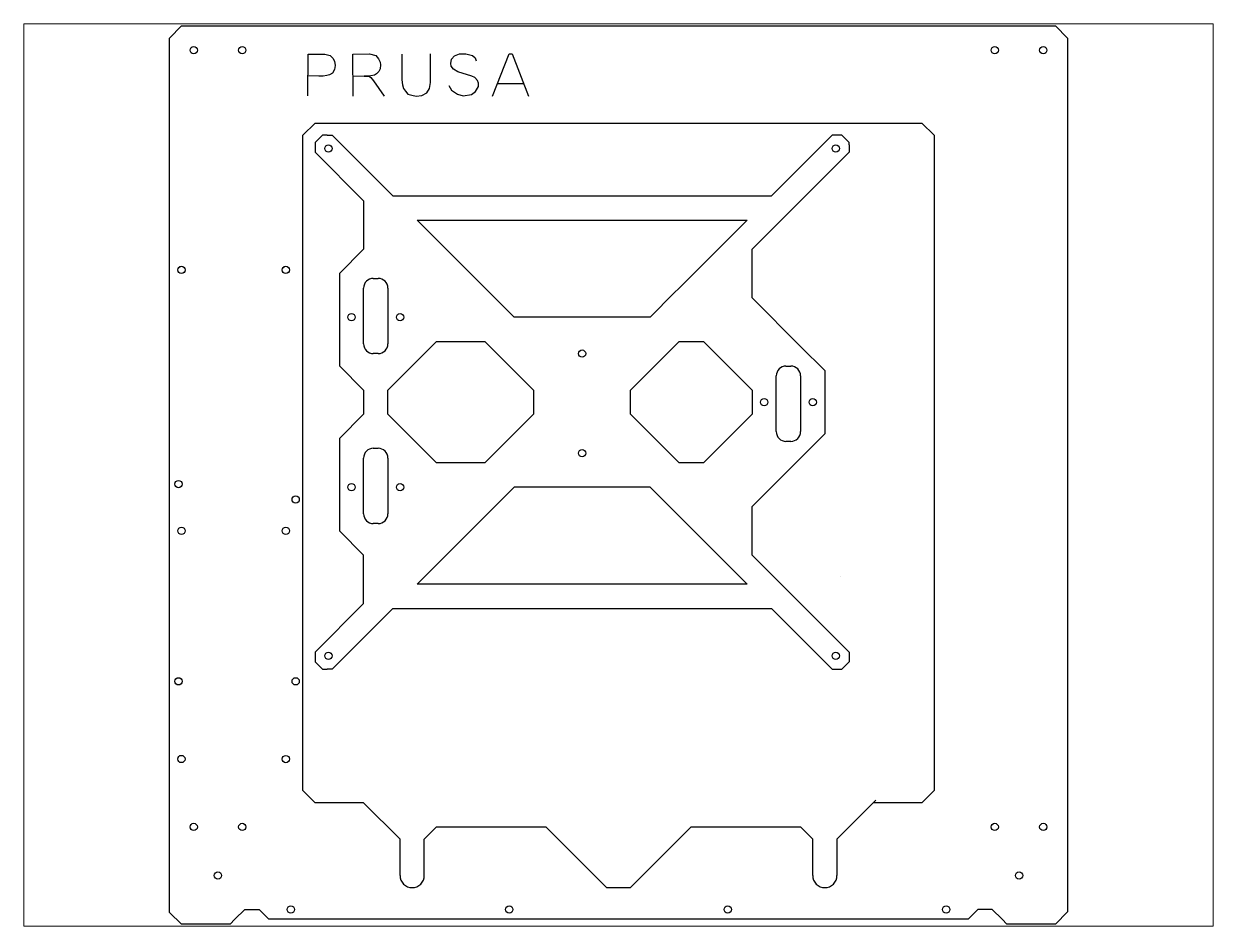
# Paper-space layout 'Layout1' of a CAD drawing. Header units: millimetres. Extents: x 26 to 231, y 20 to 176.
# The model-space entities are those that its viewports show. They can reach past a viewport. Long polylines and large blocks are cut down to what shows.
import ezdxf

# ---------------------------------------------------------------- set-up
doc = ezdxf.new("R2010")
doc.units = ezdxf.units.MM
doc.layers.get('0').update_dxf_attribs({"color": 9, "lineweight": 25, "true_color": 0xc0c0c0})
for name, color, linetype, lineweight, true_color in [('bed-new', 18, 'Continuous', 25, 0x000000), ('Inside', 7, 'Continuous', 25, 0xffffff), ('M3 díry', 18, 'Continuous', 25, 0x000000), ('M3 zavit', 18, 'Continuous', 25, 0x000000), ('NAME', 18, 'Continuous', 25, 0x000000), ('Outside', 7, 'Continuous', 25, 0xffffff)]:
    doc.layers.add(name, color=color, linetype=linetype, lineweight=lineweight, true_color=true_color)

msp = doc.modelspace()

# ---------------------------------------------------------------- linework, layer by layer
at = {"layer": 'bed-new'}
for p, q in [((63, 325), (60, 322)), ((65, 325), (63, 325)), ((65, 325), (67, 325)), ((67, 325), (92, 300)), ((273, 325), (250, 302)), ((277, 325), (273, 325)), ((280, 322), (277, 325)), ((60, 322), (60, 320)), ((60, 320), (60, 318)), ((280, 321), (280, 322)), ((280, 321), (280, 318)), ((60, 318), (80, 298)), ((280, 318), (240, 278)), ((92, 300), (248, 300)), ((250, 302), (248, 300)), ((80, 298), (80, 278)), ((102, 290), (238, 290)), ((102, 290), (142, 250)), ((238, 290), (210, 262)), ((80, 278), (70, 268)), ((240, 258), (240, 278)), ((70, 268), (70, 230)), ((84, 266.01), (86, 266.01)), ((80, 239.01), (80, 262.01)), ((90, 262.01), (90, 239.01)), ((208, 260), (198, 250)), ((210, 262), (208, 260)), ((260, 238), (240, 258)), ((198, 250), (142, 250)), ((90, 220), (110, 240)), ((110, 240), (130, 240)), ((130, 240), (150, 220)), ((190, 220), (210, 240)), ((210, 240), (220, 240)), ((220, 240), (240, 220)), ((270, 228), (260, 238)), ((86, 235.01), (84, 235.01)), ((70, 230), (80, 220)), ((250, 202.86), (250, 225.86)), ((254, 229.86), (256, 229.86)), ((260, 225.86), (260, 202.86)), ((270, 228), (270, 202)), ((80, 220), (80, 210)), ((90, 210), (90, 220)), ((150, 220), (150, 210)), ((190, 210), (190, 220)), ((240, 220), (240, 210)), ((80, 210), (70, 200)), ((110, 190), (90, 210)), ((150, 210), (130, 190)), ((210, 190), (190, 210)), ((240, 210), (220, 190)), ((270, 202), (260, 192)), ((70, 200), (70, 162)), ((84, 196), (86, 196)), ((256, 198.86), (254, 198.86)), ((80, 169), (80, 192)), ((90, 192), (90, 169)), ((260, 192), (240, 172)), ((130, 190), (110, 190)), ((220, 190), (210, 190)), ((142, 180), (102, 140)), ((198, 180), (142, 180)), ((198, 180), (238, 140)), ((240, 152), (240, 172)), ((70, 162), (80, 152)), ((86, 165), (84, 165)), ((80, 132), (80, 152)), ((260, 132), (240, 152)), ((276.55, 143.38), (276.55, 143.38)), ((238, 140), (102, 140)), ((60, 112), (80, 132)), ((67, 105), (92, 130)), ((92, 130), (248, 130)), ((273, 105), (248, 130)), ((280, 112), (260, 132)), ((60, 112), (60, 108)), ((60, 108), (63, 105)), ((277, 105), (280, 108)), ((280, 112), (280, 108)), ((63, 105), (65, 105)), ((67, 105), (65, 105)), ((273, 105), (275, 105)), ((275, 105), (277, 105))]:
    msp.add_line(p, q, dxfattribs=at)
for centre, start, end in [((84, 262.01), 90, 180), ((86, 262.01), 0, 90), ((84, 239.01), 180, 270), ((86, 239.01), 270, 0), ((254, 225.86), 90, 180), ((256, 225.86), 0, 90), ((254, 202.86), 180, 270), ((256, 202.86), 270, 0), ((84, 192), 90, 180), ((86, 192), 0, 90), ((84, 169), 180, 270), ((86, 169), 270, 0)]:
    msp.add_arc(centre, 4, start, end, dxfattribs=at)
at = {"layer": 'Inside'}
for p, q in [((55, 325), (60, 330)), ((60, 330), (310, 330)), ((310, 330), (315, 325)), ((55, 55), (55, 325)), ((315, 325), (315, 55)), ((60, 50), (55, 55)), ((315, 55), (310, 50)), ((80, 50), (60, 50)), ((95, 35), (80, 50)), ((291, 51), (275, 35)), ((310, 50), (290, 50)), ((105, 35), (110, 40)), ((110, 40), (155, 40)), ((180, 15), (155, 40)), ((190, 15), (215, 40)), ((215, 40), (260, 40)), ((265, 35), (260, 40)), ((95, 20), (95, 35)), ((105, 20), (105, 35)), ((265, 20), (265, 35)), ((275, 35), (275, 20)), ((180, 15), (190, 15))]:
    msp.add_line(p, q, dxfattribs=at)
for centre in [(100, 20), (270, 20)]:
    msp.add_arc(centre, 5, 180, 0, dxfattribs=at)
at = {"layer": 'M3 díry'}
for centre in [(65.5, 319.5), (274.5, 319.5), (75, 250), (95, 250), (245, 215), (265, 215), (75, 180), (95, 180), (65.5, 110.5), (274.5, 110.5), (50, 6), (140, 6), (230, 6), (320, 6)]:
    msp.add_circle(centre, 1.5, dxfattribs=at)
at = {"layer": 'M3 zavit'}
for centre in [(10, 360), (30, 360), (340, 360), (360, 360), (4.92, 269.49), (4.95, 269.47), (170, 235), (170, 194), (3.74, 181.28), (52, 174.93), (4.95, 161.97), (47.95, 161.97), (3.74, 100), (52, 100), (4.92, 67.99), (47.95, 67.97), (10, 40), (30, 40), (340, 40), (360, 40), (20, 20), (350, 20)]:
    msp.add_circle(centre, 1.5, dxfattribs=at)
at = {"layer": 'M3 zavit', "color": 7, "true_color": 0xffffff}
for centre in [(47.92, 269.49), (47.95, 269.47)]:
    msp.add_circle(centre, 1.5, dxfattribs=at)
at = {"layer": 'NAME'}
for p, q in [((57.03, 341.16), (57.1, 358.41)), ((57.1, 358.41), (64.09, 358.41)), ((64.09, 358.41), (66.24, 357.76)), ((66.24, 357.76), (67.29, 356.78)), ((75.59, 358.41), (82.38, 358.48)), ((75.65, 341.03), (75.59, 358.41)), ((82.38, 358.48), (84.99, 357.82)), ((84.99, 357.82), (86.17, 356.45)), ((95.77, 358.41), (95.71, 347.83)), ((107.6, 349.2), (107.53, 358.48)), ((117.41, 357.66), (119.5, 358.45)), ((119.5, 358.45), (122.11, 358.58)), ((122.11, 358.58), (124.85, 357.86)), ((124.85, 357.86), (125.97, 356.81)), ((133.03, 341.03), (140.02, 358.54)), ((140.02, 358.54), (141.13, 358.54)), ((141.13, 358.54), (147.99, 341.03)), ((67.29, 356.78), (68.01, 355.47)), ((68.01, 355.47), (68.33, 353.71)), ((68.33, 353.71), (68.01, 352.01)), ((86.17, 356.45), (86.76, 355.14)), ((86.76, 355.14), (86.95, 354.03)), ((86.95, 354.03), (86.82, 352.33)), ((115.9, 354.59), (116.16, 356.36)), ((116.03, 353.42), (115.9, 354.59)), ((117.08, 352.17), (116.03, 353.42)), ((116.16, 356.36), (117.41, 357.66)), ((125.97, 356.81), (126.42, 355.57)), ((61.6, 349.33), (57.06, 349.43)), ((63.37, 349.33), (61.6, 349.33)), ((64.8, 349.52), (63.37, 349.33)), ((65.98, 349.85), (64.8, 349.52)), ((67.16, 350.57), (65.98, 349.85)), ((68.01, 352.01), (67.16, 350.57)), ((80.22, 349.26), (75.62, 349.23)), ((80.22, 349.26), (82.12, 349.33)), ((81.53, 349.26), (80.22, 349.26)), ((82.97, 349.39), (81.53, 349.26)), ((82.12, 349.33), (83.03, 348.81)), ((84.47, 349.79), (82.97, 349.39)), ((83.03, 348.81), (84.08, 347.43)), ((85.32, 350.31), (84.47, 349.79)), ((86.24, 351.22), (85.32, 350.31)), ((86.82, 352.33), (86.24, 351.22)), ((107.6, 346.72), (107.6, 349.2)), ((118.78, 351.06), (117.08, 352.17)), ((124.59, 349.3), (118.78, 351.06)), ((125.77, 348.78), (124.59, 349.3)), ((126.95, 347.47), (125.77, 348.78)), ((84.08, 347.43), (88.52, 341.1)), ((95.71, 347.83), (95.97, 345.74)), ((95.97, 345.74), (96.49, 344.23)), ((96.49, 344.23), (97.21, 343.19)), ((97.21, 343.19), (98.21, 341.96)), ((106.03, 342.4), (107.14, 344.23)), ((107.14, 344.23), (107.6, 346.72)), ((115.12, 345.44), (116.23, 343.48)), ((116.23, 343.48), (118.65, 341.85)), ((124.46, 341.72), (126.1, 343.03)), ((126.1, 343.03), (127.27, 345.12)), ((127.27, 346.36), (126.95, 347.47)), ((127.27, 345.12), (127.27, 346.36)), ((145.96, 346.2), (135.11, 346.19)), ((98.21, 341.96), (99.84, 341.43)), ((99.84, 341.43), (101.65, 341.1)), ((101.65, 341.1), (104.01, 341.36)), ((104.01, 341.36), (106.03, 342.4)), ((118.65, 341.85), (121, 341.2)), ((121, 341.2), (124.46, 341.72))]:
    msp.add_line(p, q, dxfattribs=at)
at = {"layer": 'Outside'}
for p, q in [((0, 365), (5, 370)), ((5, 370), (365, 370)), ((365, 370), (370, 365)), ((0, 4.81), (0, 365)), ((370, 365), (370, 5)), ((27, 2), (31, 6)), ((31, 6), (37, 6)), ((37, 6), (41, 2)), ((333, 6), (329, 2)), ((339, 6), (333, 6)), ((343, 2), (339, 6)), ((370, 5), (365, 0)), ((5, 0), (0, 4.81)), ((25, 0), (5, 0)), ((27, 2), (25, 0)), ((329, 2), (41, 2)), ((345, 0), (343, 2)), ((365, 0), (345, 0))]:
    msp.add_line(p, q, dxfattribs=at)

psp = doc.layouts.get("Layout1")

# ---------------------------------------------------------------- viewports
at = {"layer": '0', "color": 178}
psp.add_viewport(center=(128.5, 97.5), size=(205.6, 156), view_center_point=(185, 185), view_height=371.7817, dxfattribs=at)

doc.saveas('drawing.dxf')
